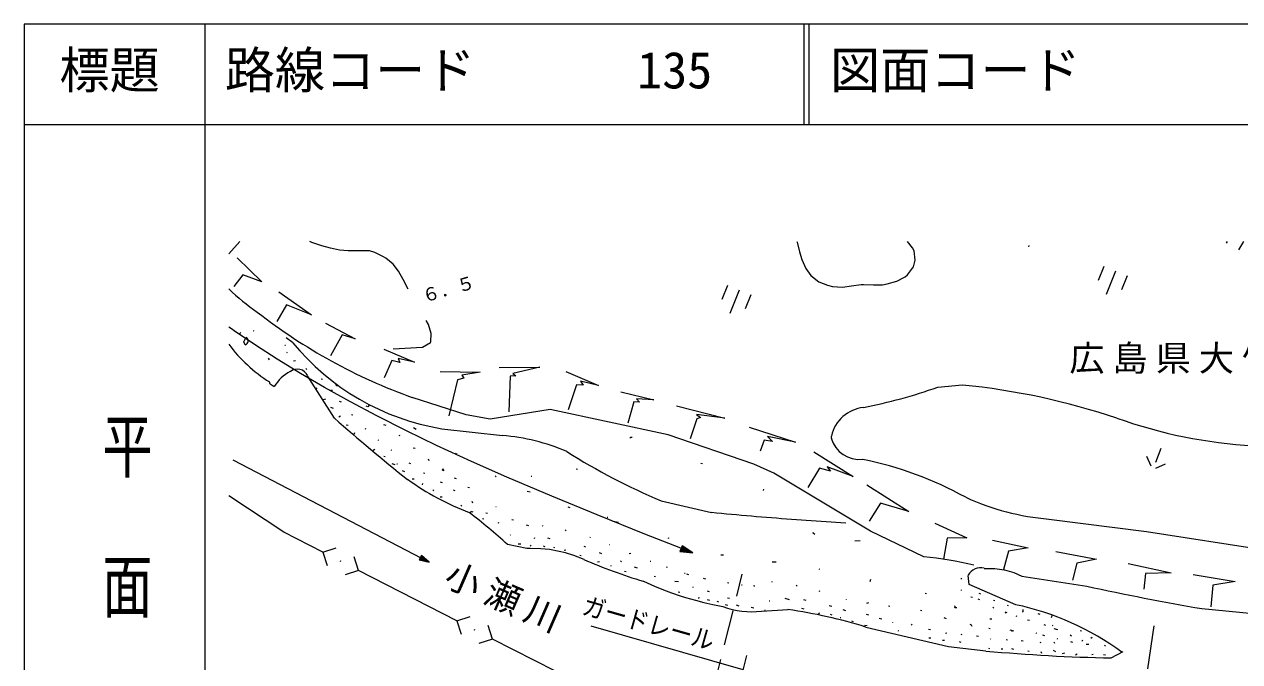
# Model space of a CAD drawing. Units: millimetres, scale not verified. Extents: x 40000 to 680000, y 20000 to 380000.
# Drawn here: x 40000 to 161240, y 316387 to 380000 of the extents above; entities that cross this region are included whole.
import ezdxf
from ezdxf.enums import TextEntityAlignment as Align

# ---------------------------------------------------------------- set-up
doc = ezdxf.new("R2010")
doc.units = ezdxf.units.MM
doc.header["$LTSCALE"] = 1000
doc.linetypes.add('CHAIN', pattern=[18.5, 12, -1.5, 3.5, -1.5])
for name, color, linetype, lineweight in [('S-BGD', 7, 'Continuous', 13), ('S-BGD-HTXT', 7, 'Continuous', 13), ('S-TTL', 2, 'Continuous', 13), ('S-TTL-TXT', 7, 'Continuous', 13)]:
    doc.layers.add(name, color=color, linetype=linetype, lineweight=lineweight)
doc.styles.add('@ＭＳ ゴシック', font='')
doc.styles.add('ＭＳ ゴシック', font='')
doc.styles.get('@ＭＳ ゴシック').set_extended_font_data('@MS Gothic')
doc.styles.get('ＭＳ ゴシック').set_extended_font_data('MS Gothic')

msp = doc.modelspace()

# ---------------------------------------------------------------- linework, layer by layer
at = {"layer": 'S-BGD'}
for p, q in [((61491, 358312), (60403, 357080)), ((68672, 358224), (68470, 358312)), ((69683, 357879), (68672, 358224)), ((70541, 357644), (69683, 357879)), ((117079, 358312), (117089, 358255)), ((117089, 358255), (117327, 357285)), ((128594, 357677), (128093, 358312)), ((128761, 357379), (128594, 357677)), ((140203, 357801), (140241, 357922)), ((159909, 358142), (160011, 358312)), ((161164, 357503), (161649, 358312)), ((61235, 356708), (63695, 354300)), ((71445, 357474), (70541, 357644)), ((72323, 357396), (71445, 357474)), ((73285, 357382), (72323, 357396)), ((74445, 357401), (73285, 357382)), ((74969, 357233), (74445, 357401)), ((75820, 356796), (74969, 357233)), ((76062, 356648), (75820, 356796)), ((76797, 356047), (76062, 356648)), ((117327, 357285), (117567, 356539)), ((117567, 356539), (117947, 355626)), ((128687, 355787), (128884, 356447)), ((128884, 356447), (128761, 357379)), ((77329, 355358), (76797, 356047)), ((77788, 354547), (77329, 355358)), ((117947, 355626), (118473, 354916)), ((128103, 355012), (128687, 355787)), ((147693, 355819), (147134, 354425)), ((148854, 355353), (147923, 353030)), ((61806, 355013), (60888, 353822)), ((63695, 354300), (61806, 355013)), ((78302, 353577), (77788, 354547)), ((118473, 354916), (119245, 354298)), ((119245, 354298), (120113, 353963)), ((123489, 354018), (123703, 354030)), ((123703, 354030), (124702, 354002)), ((125620, 354010), (126074, 354099)), ((126074, 354099), (127038, 354363)), ((127038, 354363), (127855, 354792)), ((127855, 354792), (128103, 355012)), ((150016, 354887), (149457, 353494)), ((65397, 353308), (68664, 351016)), ((110142, 353928), (109583, 352534)), ((111303, 353462), (110372, 351139)), ((112464, 352996), (111905, 351603)), ((120113, 353963), (120624, 353846)), ((120624, 353846), (121621, 353771)), ((121621, 353771), (122515, 353886)), ((122515, 353886), (123489, 354018)), ((124702, 354002), (125620, 354010)), ((66164, 352005), (65180, 350323)), ((68664, 351016), (66164, 352005)), ((80311, 350032), (80095, 350429)), ((60676, 349591), (60403, 349783)), ((60941, 349406), (60676, 349591)), ((63064, 347966), (60941, 349406)), ((61514, 349153), (61613, 349255)), ((62917, 349383), (62856, 349401)), ((70033, 350165), (72995, 348607)), ((80583, 349142), (80311, 350032)), ((61914, 348296), (62125, 348763)), ((62021, 347997), (61914, 348296)), ((65216, 346578), (63064, 347966)), ((66760, 348256), (66107, 348725)), ((71699, 349009), (70552, 346916)), ((72995, 348607), (71699, 349009)), ((79717, 347761), (80505, 348247)), ((80505, 348247), (80537, 348304)), ((80537, 348304), (80583, 349142)), ((66063, 347940), (66002, 347959)), ((66239, 347220), (66178, 347239)), ((75880, 347574), (78922, 346275)), ((76805, 347600), (79717, 347761)), ((64340, 346678), (64424, 346519)), ((67558, 345143), (65216, 346578)), ((66858, 346429), (67059, 346433)), ((68183, 345551), (68081, 345650)), ((76666, 346443), (75886, 344733)), ((77453, 346234), (76666, 346443)), ((78922, 346275), (77295, 346638)), ((77295, 346638), (77453, 346234)), ((87356, 345751), (91411, 345770)), ((91411, 345770), (88731, 345146)), ((69929, 343759), (67558, 345143)), ((68215, 345013), (68233, 345070)), ((70937, 340703), (68256, 344930)), ((69732, 344538), (69611, 344576)), ((81474, 345341), (85467, 345272)), ((83208, 344518), (82339, 340919)), ((83859, 344671), (83208, 344518)), ((85467, 345272), (83638, 344988)), ((83638, 344988), (83859, 344671)), ((88469, 344873), (88328, 341332)), ((89047, 344906), (88469, 344873)), ((88731, 345146), (89047, 344906)), ((94035, 345347), (97294, 343945)), ((97294, 343945), (95482, 344401)), ((95482, 344401), (95748, 343999)), ((64534, 344089), (64469, 344308)), ((64922, 343835), (64534, 344089)), ((69103, 343595), (69206, 343703)), ((72539, 342310), (69929, 343759)), ((70538, 343489), (70739, 343494)), ((71132, 343904), (71108, 344049)), ((71273, 343927), (71132, 343904)), ((95082, 344028), (94265, 341513)), ((95748, 343999), (95082, 344028)), ((99517, 343326), (102785, 342524)), ((131125, 343781), (133593, 344013)), ((69793, 342508), (69853, 342570)), ((69853, 342570), (70073, 342635)), ((71628, 342286), (71446, 342342)), ((75178, 340913), (72539, 342310)), ((74406, 341983), (74278, 341818)), ((84079, 341016), (78695, 342754)), ((100804, 342323), (100216, 340198)), ((101363, 342291), (100804, 342323)), ((102785, 342524), (101077, 342628)), ((101077, 342628), (101363, 342291)), ((105050, 341927), (109893, 340708)), ((70837, 341666), (70594, 341741)), ((71377, 340833), (71536, 340917)), ((72761, 341002), (72639, 341040)), ((74278, 341818), (74096, 341874)), ((78141, 339417), (75178, 340913)), ((86480, 340603), (84079, 341016)), ((92465, 341563), (86480, 340603)), ((104224, 339021), (92465, 341563)), ((109893, 340708), (107054, 341057)), ((107054, 341057), (107457, 340754)), ((107457, 340754), (107095, 340618)), ((72300, 339947), (72118, 340004)), ((74117, 339583), (73995, 339621)), ((76099, 339966), (75856, 340041)), ((79103, 339566), (78818, 339721)), ((81655, 339639), (87700, 338960)), ((107095, 340618), (106439, 338621)), ((112305, 339781), (116928, 338311)), ((72875, 339014), (72957, 339277)), ((75366, 338463), (75306, 338482)), ((77508, 338930), (77386, 338967)), ((81134, 337973), (78141, 339417)), ((100391, 338680), (100490, 338783)), ((100490, 338783), (100630, 338806)), ((112769, 336102), (104224, 339021)), ((113791, 338504), (113417, 337413)), ((114632, 338349), (113791, 338504)), ((116928, 338311), (114149, 338854)), ((114149, 338854), (114632, 338349)), ((74803, 337506), (74962, 337590)), ((76654, 337464), (76593, 337483)), ((78975, 337653), (78793, 337710)), ((84615, 336367), (81134, 337973)), ((83195, 337097), (83013, 337154)), ((118752, 337319), (122677, 334858)), ((153386, 337653), (152827, 336260)), ((60790, 336534), (80401, 326312)), ((75881, 336906), (76003, 336868)), ((76667, 336151), (76951, 336063)), ((77225, 336089), (77164, 336108)), ((78571, 336137), (78389, 336194)), ((80394, 336436), (80311, 336595)), ((88135, 334809), (84615, 336367)), ((107479, 336214), (107661, 336157)), ((114757, 335219), (112769, 336102)), ((152408, 335888), (151991, 336864)), ((152873, 335702), (153849, 336119)), ((77694, 335455), (77937, 335380)), ((78703, 334632), (78904, 334636)), ((79938, 335180), (79816, 335218)), ((81738, 335620), (81700, 335498)), ((81700, 335498), (81780, 335540)), ((81882, 335442), (81738, 335620)), ((83099, 334643), (82916, 334699)), ((87082, 334826), (86980, 334924)), ((92621, 332900), (88135, 334809)), ((90620, 334859), (90559, 334878)), ((95169, 335577), (95047, 335614)), ((124407, 329428), (114757, 335219)), ((119312, 335690), (118150, 333779)), ((120433, 335412), (119312, 335690)), ((122677, 334858), (120103, 335834)), ((120103, 335834), (120433, 335412)), ((79720, 334050), (79758, 334171)), ((80859, 333430), (80756, 333529)), ((81706, 334232), (81524, 334288)), ((82990, 333434), (82808, 333491)), ((84411, 333725), (84229, 333782)), ((90174, 333422), (90477, 333328)), ((113748, 333469), (113786, 333590)), ((124052, 334042), (128228, 331362)), ((65905, 329310), (60403, 332951)), ((81494, 332834), (81675, 332844)), ((84744, 332224), (84660, 332383)), ((97147, 331040), (92621, 332900)), ((103516, 332453), (108546, 331290)), ((125399, 332204), (124278, 330423)), ((128228, 331362), (125399, 332204)), ((83645, 331900), (83542, 331998)), ((84507, 331176), (84580, 331410)), ((84580, 331410), (84741, 331360)), ((86213, 331169), (86031, 331226)), ((87084, 331830), (87023, 331849)), ((94444, 331742), (94262, 331798)), ((101910, 329129), (97147, 331040)), ((85842, 330618), (85721, 330656)), ((87379, 330208), (87257, 330246)), ((88800, 330499), (88618, 330555)), ((90062, 330063), (90305, 329987)), ((91748, 329917), (91687, 329935)), ((98203, 330774), (98143, 330793)), ((98693, 330423), (99258, 330314)), ((116521, 330611), (121937, 330261)), ((130816, 330203), (134023, 328746)), ((142214, 330621), (151950, 329396)), ((69777, 327324), (65905, 329310)), ((88469, 329004), (88488, 329065)), ((90969, 328694), (90847, 328732)), ((92187, 328760), (92430, 328684)), ((94069, 329462), (93948, 329500)), ((96455, 328788), (96474, 328849)), ((106678, 327239), (101910, 329129)), ((104338, 328670), (104217, 328708)), ((118682, 329209), (118719, 329330)), ((118845, 329091), (118682, 329209)), ((129728, 326844), (124407, 329428)), ((132060, 328717), (131683, 326610)), ((134023, 328746), (132060, 328717)), ((151950, 329396), (165020, 327335)), ((69777, 327324), (71124, 327758)), ((90125, 327692), (88187, 328094)), ((89271, 328156), (89533, 328142)), ((90469, 327685), (90125, 327692)), ((90462, 327920), (90560, 328022)), ((91512, 327658), (90469, 327685)), ((92380, 327581), (91512, 327658)), ((91971, 327851), (91789, 327907)), ((93364, 327395), (92380, 327581)), ((92938, 327750), (92817, 327788)), ((93974, 327247), (93364, 327395)), ((93868, 327528), (94008, 327551)), ((96026, 327834), (95844, 327891)), ((98421, 328045), (98360, 328063)), ((105611, 327962), (105396, 327374)), ((105396, 327374), (106678, 327239)), ((105442, 327408), (105624, 327907)), ((106557, 327283), (105442, 327408)), ((105502, 327436), (105652, 327847)), ((106437, 327327), (105502, 327436)), ((105562, 327464), (105680, 327787)), ((106319, 327370), (105562, 327464)), ((106678, 327239), (105611, 327962)), ((105622, 327492), (105708, 327726)), ((106199, 327414), (105622, 327492)), ((105624, 327907), (106554, 327284)), ((105652, 327847), (106437, 327327)), ((105680, 327787), (106319, 327370)), ((105682, 327520), (105736, 327666)), ((106082, 327457), (105682, 327520)), ((105708, 327726), (106199, 327414)), ((105736, 327666), (106082, 327457)), ((105742, 327548), (105764, 327606)), ((105961, 327501), (105742, 327548)), ((105753, 327577), (105961, 327501)), ((105764, 327606), (105961, 327501)), ((122839, 328450), (123381, 328482)), ((136581, 328520), (140138, 327735)), ((138192, 327416), (137692, 325574)), ((140138, 327735), (138192, 327416)), ((142903, 327373), (146964, 326610)), ((69777, 327324), (70210, 325977)), ((71603, 326388), (71513, 326433)), ((73339, 325497), (72906, 326844)), ((79629, 326996), (79398, 326552)), ((79398, 326552), (80401, 326312)), ((79438, 326574), (79634, 326951)), ((80310, 326359), (79438, 326574)), ((79488, 326590), (79650, 326900)), ((80219, 326406), (79488, 326590)), ((79539, 326606), (79666, 326850)), ((80130, 326453), (79539, 326606)), ((79590, 326622), (79682, 326799)), ((80039, 326500), (79590, 326622)), ((80401, 326312), (79629, 326996)), ((79634, 326951), (80308, 326360)), ((79640, 326638), (79698, 326748)), ((79951, 326546), (79640, 326638)), ((79650, 326900), (80219, 326406)), ((79666, 326850), (80130, 326453)), ((79682, 326799), (80039, 326500)), ((79691, 326654), (79714, 326698)), ((79860, 326594), (79691, 326654)), ((79698, 326748), (79951, 326546)), ((79702, 326676), (79860, 326594)), ((79714, 326698), (79860, 326594)), ((94815, 326985), (93974, 327247)), ((95837, 326584), (94815, 326985)), ((95549, 326940), (95427, 326977)), ((97169, 326370), (97370, 326374)), ((97615, 327163), (97372, 327239)), ((99561, 326359), (99459, 326458)), ((100348, 327180), (100489, 327203)), ((102496, 326380), (102435, 326399)), ((109498, 327068), (109760, 327053)), ((114599, 326350), (115001, 326358)), ((144998, 326226), (144573, 324513)), ((146964, 326610), (144998, 326226)), ((150107, 326178), (154407, 325269)), ((73339, 325497), (71992, 325063)), ((83137, 320472), (73339, 325497)), ((98565, 325937), (98504, 325956)), ((100045, 325344), (99863, 325401)), ((101163, 325729), (100859, 325823)), ((104177, 325792), (104055, 325829)), ((105918, 325184), (105858, 325203)), ((106276, 325051), (106094, 325108)), ((119359, 325604), (119299, 325623)), ((134268, 324104), (134148, 325006)), ((135762, 325703), (136809, 325698)), ((136809, 325698), (137740, 325565)), ((137740, 325565), (137791, 325553)), ((137791, 325553), (138701, 325290)), ((138701, 325290), (139518, 324936)), ((139518, 324936), (145992, 323925)), ((151856, 325174), (151663, 323637)), ((154407, 325269), (151856, 325174)), ((156603, 325090), (160779, 324392)), ((101753, 324415), (102874, 323937)), ((102950, 324841), (102829, 324879)), ((102874, 323937), (103754, 323573)), ((104889, 324439), (105272, 324387)), ((106751, 323794), (106691, 323813)), ((107704, 324719), (107947, 324644)), ((110281, 324229), (110159, 324267)), ((111612, 324016), (111551, 324035)), ((112841, 323901), (112818, 324041)), ((114641, 324340), (114580, 324359)), ((117103, 323909), (117000, 324007)), ((124371, 324381), (124446, 324624)), ((133432, 324629), (133531, 324732)), ((138893, 322069), (134268, 324104)), ((158564, 324014), (158362, 321876)), ((160779, 324392), (158564, 324014)), ((103754, 323573), (104553, 323270)), ((104553, 323270), (105433, 322974)), ((105395, 323284), (105213, 323340)), ((105433, 322974), (105970, 322807)), ((105970, 322807), (106944, 322520)), ((106944, 322520), (107777, 322302)), ((107277, 322700), (107315, 322821)), ((108110, 322596), (108353, 322521)), ((108349, 323365), (108166, 323422)), ((110333, 322683), (110151, 322739)), ((115874, 322737), (116299, 322605)), ((117996, 322500), (117754, 322575)), ((119405, 323393), (119284, 323431)), ((122016, 322583), (122034, 322644)), ((129985, 323170), (129863, 323208)), ((133476, 323484), (133495, 323545)), ((134590, 322784), (134408, 322840)), ((135324, 322578), (135142, 322634)), ((135427, 323123), (135245, 323179)), ((107777, 322302), (108696, 322093)), ((108696, 322093), (109686, 321885)), ((109295, 322339), (109113, 322396)), ((110186, 321996), (109944, 322071)), ((111300, 321939), (111057, 322014)), ((112765, 321728), (112522, 321803)), ((113535, 321422), (116186, 321598)), ((113875, 321445), (113914, 321571)), ((114379, 322425), (114318, 322444)), ((117793, 321631), (117550, 321706)), ((119232, 321049), (119308, 321294)), ((120305, 322005), (120548, 321929)), ((121938, 321476), (121695, 321551)), ((124033, 322223), (124253, 322288)), ((126332, 321909), (126210, 321946)), ((129518, 321452), (129396, 321490)), ((132846, 321883), (132804, 321962)), ((132808, 321761), (132846, 321883)), ((133009, 321766), (132808, 321761)), ((136729, 321742), (136608, 321780)), ((136815, 322448), (136693, 322485)), ((137864, 321323), (137845, 321263)), ((137845, 321263), (137924, 321305)), ((138046, 321267), (137864, 321323)), ((138192, 321953), (138071, 321991)), ((139612, 321351), (139532, 321338)), ((139607, 321581), (139612, 321351)), ((157477, 321690), (168457, 320611)), ((83137, 320472), (84484, 320906)), ((83137, 320472), (83571, 319124)), ((120600, 321026), (120418, 321082)), ((121450, 320762), (121389, 320781)), ((122725, 320366), (122543, 320423)), ((124259, 321021), (124016, 321097)), ((125534, 320626), (125291, 320701)), ((126627, 320286), (126646, 320347)), ((128481, 320043), (128580, 320146)), ((132006, 320679), (131764, 320755)), ((134472, 320047), (134351, 320085)), ((136329, 320668), (136530, 320673)), ((139059, 320886), (138937, 320924)), ((140266, 320489), (140084, 320545)), ((141326, 321114), (141144, 321170)), ((142522, 321036), (142438, 320768)), ((84963, 319535), (84874, 319581)), ((86700, 318644), (86266, 319992)), ((111719, 315591), (96541, 319939)), ((123817, 320027), (124079, 320012)), ((123962, 319849), (132205, 317889)), ((127227, 319434), (127167, 319453)), ((130395, 319560), (130212, 319617)), ((131895, 319250), (132036, 319273)), ((133568, 319063), (133446, 319101)), ((134556, 319888), (134472, 320047)), ((135180, 318896), (134998, 318952)), ((136350, 319664), (136228, 319701)), ((138322, 319584), (138686, 319471)), ((138504, 319527), (138527, 319387)), ((141003, 319217), (140942, 319236)), ((141792, 318972), (141610, 319029)), ((141912, 320000), (141730, 320057)), ((142636, 319975), (142575, 319994)), ((143107, 319562), (142743, 319676)), ((144447, 318947), (144344, 319045)), ((145462, 319430), (145340, 319468)), ((86700, 318644), (85352, 318211)), ((92973, 315427), (86700, 318644)), ((130217, 318773), (130417, 318777)), ((131609, 318540), (131810, 318544)), ((132205, 317889), (135933, 317464)), ((133463, 318297), (133281, 318354)), ((136331, 317673), (136209, 317711)), ((136431, 318640), (136371, 318659)), ((137457, 317656), (137597, 317679)), ((138062, 318533), (137941, 318571)), ((138705, 317602), (138522, 317658)), ((139626, 318425), (139444, 318481)), ((141445, 318282), (141323, 318319)), ((142814, 318189), (142730, 318348)), ((143086, 318637), (143025, 318656)), ((144580, 318306), (144398, 318363)), ((145502, 318486), (145581, 318528)), ((145931, 318153), (146192, 318139)), ((146381, 318746), (146540, 318830)), ((147865, 317952), (147743, 317990)), ((106731, 295746), (112072, 316997)), ((140237, 317392), (140115, 317430)), ((141507, 317197), (141424, 317356)), ((142891, 317367), (142667, 317503)), ((143578, 317220), (143797, 317285)), ((144867, 317086), (145026, 317170)), ((146475, 317119), (146615, 317142)), ((147844, 317027), (147662, 317084)), ((148432, 316778), (149625, 317406))]:
    msp.add_line(p, q, dxfattribs=at)
at = {"layer": 'S-BGD', "linetype": 'CHAIN'}
for p, q in [((102092, 287018), (111618, 325127)), ((146867, 279052), (152702, 319969))]:
    msp.add_line(p, q, dxfattribs=at)
at = {"layer": 'S-BGD'}
for centre, radius, start, end in [((76106, 369943), 22670, 226.15747, 235.4198), ((97274, 394712), 55174, 231.91467, 250.32385), ((72049, 356556), 14403, 216.04126, 238.21826), ((61906, 348406), 422, 285.84473, 58.58594), ((85591, 363618), 24298, 219.20984, 260.68781), ((67237, 344466), 1118, 23.89539, 129.78235), ((68631, 341501), 4391, 118.76099, 147.66583), ((114785, 389058), 48122, 280.67926, 289.8421), ((126678, 274488), 69852, 71.36462, 84.32074), ((198810, 485449), 193143, 228.5448, 231.36761), ((124096, 338102), 3676, 95.90479, 167.45081), ((165237, 385910), 48036, 250.24524, 266.83899), ((85734, 317340), 21718, 67.28638, 84.82336), ((120992, 338810), 501, 169.44824, 195.69702), ((123278, 339461), 2885, 195.69702, 276.93964), ((128481, 391599), 64207, 237.6532, 247.12024), ((116280, 300815), 36516, 61.13641, 78.37878), ((93802, 356197), 26635, 234.20618, 249.29327), ((144176, 355027), 24481, 245.19464, 265.40106), ((52745, 289512), 52390, 47.42126, 52.84521), ((140568, 660270), 330526, 264.43988, 265.82739), ((116414, 373569), 51294, 246.34052, 253.38275), ((126459, 291279), 35713, 76.60986, 84.75037), ((135416, 324315), 1449, 76.00183, 150.71179), ((200773, 574861), 256851, 257.68506, 260.29541), ((112626, 330066), 8693, 250.25696, 276.02728), ((109252, 272615), 49464, 72.70544, 81.94775), ((133071, 294740), 27948, 54.00049, 77.99066), ((151462, 486299), 169557, 264.74451, 268.97528)]:
    msp.add_arc(centre, radius, start, end, dxfattribs=at)
at = {"layer": 'S-BGD-HTXT'}
msp.add_line((58000, 370000), (58000, 20000), dxfattribs=at)
at = {"layer": 'S-TTL'}
for p, q in [((40000, 380000), (40000, 20000)), ((680000, 380000), (40000, 380000)), ((58000, 380000), (58000, 370000)), ((117750, 380000), (117750, 370000)), ((118250, 380000), (118250, 370000)), ((40000, 370000), (680000, 370000))]:
    msp.add_line(p, q, dxfattribs=at)

# ---------------------------------------------------------------- texts
at = {"layer": 'S-BGD', "style": 'ＭＳ ゴシック'}
msp.add_text('６．５', height=1320, rotation=16, dxfattribs=at).set_placement((79994, 351828), align=Align.BOTTOM_LEFT)
at = {"layer": 'S-BGD', "style": 'ＭＳ ゴシック', "width": 0.9}
msp.add_text('ガードレール', height=1833, rotation=344.2, dxfattribs=at).set_placement((95381, 320652), align=Align.BOTTOM_LEFT)
at = {"layer": 'S-BGD', "insert": (144251, 345106), "char_height": 2566, "attachment_point": 7, "style": 'ＭＳ ゴシック'}
msp.add_mtext('\\T1.23;広島県大竹市', dxfattribs=at)
at = {"layer": 'S-BGD', "insert": (81590, 323827), "char_height": 2566, "attachment_point": 7, "rotation": 336.5, "style": 'ＭＳ ゴシック'}
msp.add_mtext('\\T1.23;小瀬川', dxfattribs=at)
at = {"layer": 'S-BGD-HTXT', "style": '@ＭＳ ゴシック', "width": 1.4}
msp.add_text('平  面  図', height=3666, rotation=270, dxfattribs=at).set_placement((47277, 341475), align=Align.BOTTOM_LEFT)
at = {"layer": 'S-TTL-TXT', "style": 'ＭＳ ゴシック'}
for s, p in [('標題', (43500, 372500)), ('路線コード', (60000, 372500)), ('135', (101142, 372500)), ('図面コード', (120380, 372500))]:
    msp.add_text(s, height=3666, dxfattribs=at).set_placement(p, align=Align.BOTTOM_LEFT)

doc.saveas('drawing.dxf')
